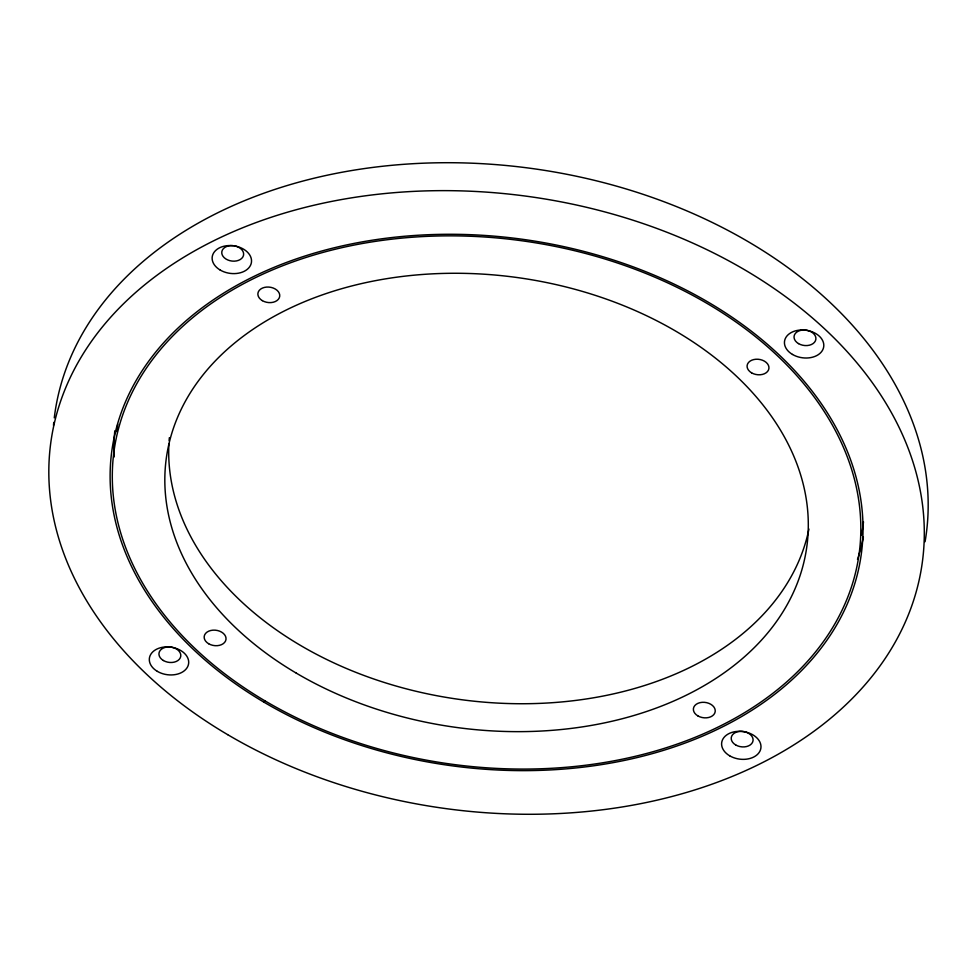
<?xml version="1.0" encoding="UTF-8"?>
<svg xmlns="http://www.w3.org/2000/svg" width="977" height="977" viewBox="0 0 977 977"><rect width="100%" height="100%" fill="white"/><g stroke="black" fill="none" stroke-linecap="round" stroke-linejoin="round"><path stroke-width="1.47" d="M54.272 417.851A439.858 308.842 7.9 0 1 535.005 168.923A439.858 308.842 7.9 0 1 925.072 541.722M53.491 425.398A439.858 308.842 7.9 0 1 53.772 422.382M863.387 536.874A378.27 265.61 7.9 0 1 857.501 559.369M114.175 456.98A378.27 265.61 7.9 0 1 114.797 430.833M233.894 245.74A10.991 7.718 7.9 0 1 241.722 258.392A10.991 7.718 7.9 0 1 222.988 256.279A10.991 7.718 7.9 0 1 232.819 245.63M863.497 521.865A376.072 264.059 7.9 0 1 861.494 535.091M116.91 431.773A376.072 264.059 7.9 0 1 117.753 424.189M808.932 529.033A323.289 226.994 7.9 0 1 461.62 699.715A323.289 226.994 7.9 0 1 168.923 443.619M169.106 440.651A323.289 226.994 7.9 0 1 169.351 437.684M227.629 734.631A439.858 308.842 7.9 0 0 921.69 566.648A439.858 308.842 7.9 0 0 310.368 206.098A439.858 308.842 7.9 0 0 227.629 734.631M263.888 702.133A378.27 265.61 7.9 0 0 860.774 557.659A378.27 265.61 7.9 0 0 335.038 247.584A378.27 265.61 7.9 0 0 263.888 702.133M735.681 744.938A10.991 7.718 7.9 0 0 753.035 740.737A10.991 7.718 7.9 0 0 737.745 731.724A10.991 7.718 7.9 0 0 735.681 744.938M729.636 755.783A19.796 13.898 7.9 0 0 760.875 748.223A19.796 13.898 7.9 0 0 733.361 732.005A19.796 13.898 7.9 0 0 729.636 755.783M792.469 354.443A19.796 13.898 7.9 0 0 823.696 346.884A19.796 13.898 7.9 0 0 796.194 330.666A19.796 13.898 7.9 0 0 792.469 354.443M220.179 270.031A19.796 13.898 7.9 0 0 251.419 262.471A19.796 13.898 7.9 0 0 223.904 246.241A19.796 13.898 7.9 0 0 220.179 270.031M157.358 671.37A19.796 13.898 7.9 0 0 188.585 663.81A19.796 13.898 7.9 0 0 161.083 647.58A19.796 13.898 7.9 0 0 157.358 671.37M798.502 343.599A10.991 7.718 7.9 0 0 815.856 339.398A10.991 7.718 7.9 0 0 800.578 330.385A10.991 7.718 7.9 0 0 798.502 343.599M163.391 660.513A10.991 7.718 7.9 0 0 180.745 656.324A10.991 7.718 7.9 0 0 165.467 647.311A10.991 7.718 7.9 0 0 163.391 660.513M265.182 700.973A376.072 264.059 7.9 0 0 858.6 557.342A376.072 264.059 7.9 0 0 335.917 249.074A376.072 264.059 7.9 0 0 265.182 700.973M296.251 673.104A323.289 226.994 7.9 0 0 806.379 549.636A323.289 226.994 7.9 0 0 357.057 284.637A323.289 226.994 7.9 0 0 296.251 673.104M697.847 715.885A10.991 7.718 7.9 0 0 715.188 711.683A10.991 7.718 7.9 0 0 699.911 702.671A10.991 7.718 7.9 0 0 697.847 715.885M208.626 643.721A10.991 7.718 7.9 0 0 225.98 639.52A10.991 7.718 7.9 0 0 210.702 630.507A10.991 7.718 7.9 0 0 208.626 643.721M262.337 300.635A10.991 7.718 7.9 0 0 279.691 296.446A10.991 7.718 7.9 0 0 264.401 287.421A10.991 7.718 7.9 0 0 262.337 300.635M751.545 372.811A10.991 7.718 7.9 0 0 768.899 368.61A10.991 7.718 7.9 0 0 753.621 359.597A10.991 7.718 7.9 0 0 751.545 372.811"/></g></svg>
